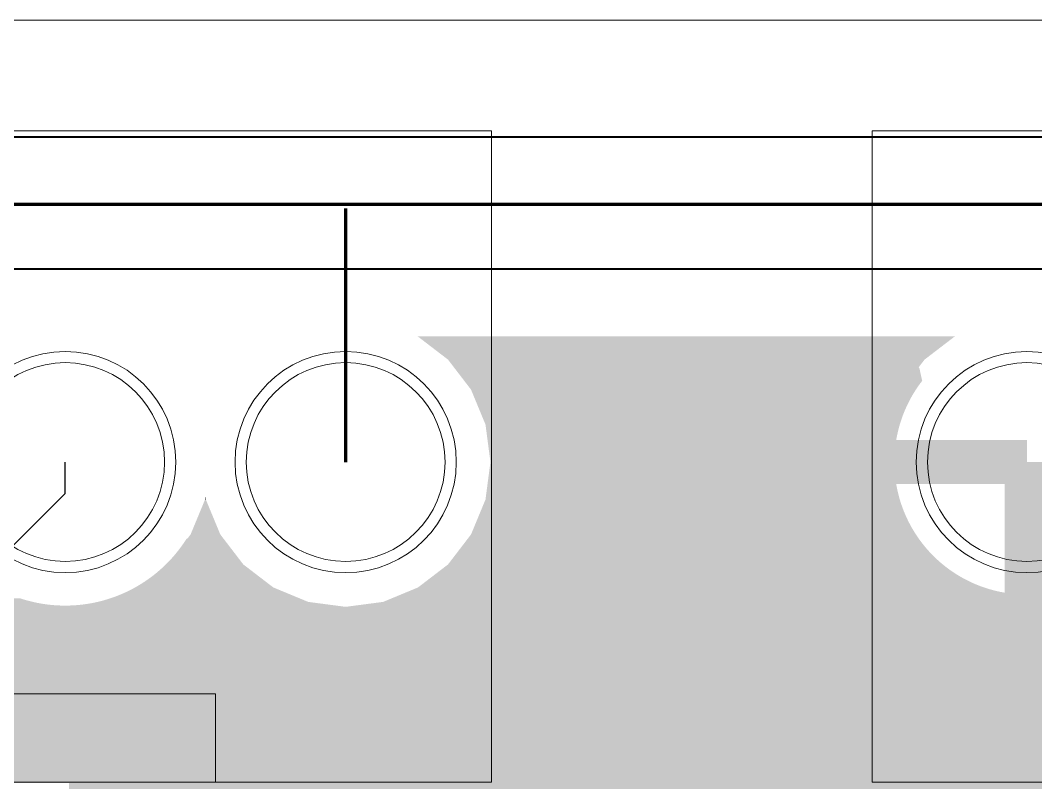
# Model space of a CAD drawing. Header units: millimetres. Extents: x 0 to 594, y 0 to 420.
# Drawn here: x 227.95 to 237.15, y 273.11 to 280.01 of the extents above; entities that cross this region are included whole.
import ezdxf

# ---------------------------------------------------------------- set-up
doc = ezdxf.new("R2010")
doc.units = ezdxf.units.MM
for name, pattern in [('K5LT32768', [0]), ('K5LT32771', [0]), ('K5LT32772', [0]), ('K5LT32773', [0]), ('K5LT32775', [0]), ('K5LT32780', [0]), ('K5LT32784', [0]), ('K5LT32787', [0])]:
    doc.linetypes.add(name, pattern=pattern)

# ---------------------------------------------------------------- blocks, each defined once
blk = doc.blocks.new('U276')
at = {"color": 7, "linetype": 'K5LT32768', "lineweight": 18}
blk.add_circle((237.0716, 276.0149), 0.9, dxfattribs=at)
blk = doc.blocks.new('U278')
at = {"color": 7, "linetype": 'K5LT32768', "lineweight": 18}
blk.add_circle((230.9016, 276.0149), 0.9, dxfattribs=at)
blk = doc.blocks.new('U280')
at = {"color": 7, "linetype": 'K5LT32768', "lineweight": 18}
blk.add_circle((228.3616, 276.0149), 0.9, dxfattribs=at)
blk = doc.blocks.new('U401')
at = {"color": 1, "linetype": 'K5LT32771', "lineweight": 18, "true_color": 0xff0000}
blk.add_circle((237.0716, 276.0149), 1.0016, dxfattribs=at)
blk = doc.blocks.new('U403')
at = {"color": 1, "linetype": 'K5LT32771', "lineweight": 18, "true_color": 0xff0000}
blk.add_circle((230.9016, 276.0149), 1.0016, dxfattribs=at)
blk = doc.blocks.new('U405')
at = {"color": 1, "linetype": 'K5LT32771', "lineweight": 18, "true_color": 0xff0000}
blk.add_circle((228.3616, 276.0149), 1.0016, dxfattribs=at)
blk = doc.blocks.new('U979')
at = {"color": 3, "linetype": 'K5LT32773', "lineweight": 18, "true_color": 0x00ff00}
blk.add_circle((237.0716, 276.0149), 0.9, dxfattribs=at)
blk = doc.blocks.new('U981')
at = {"color": 3, "linetype": 'K5LT32773', "lineweight": 18, "true_color": 0x00ff00}
blk.add_circle((230.9016, 276.0149), 0.9, dxfattribs=at)
blk = doc.blocks.new('U983')
at = {"color": 3, "linetype": 'K5LT32773', "lineweight": 18, "true_color": 0x00ff00}
blk.add_circle((228.3616, 276.0149), 0.9, dxfattribs=at)
blk = doc.blocks.new('U1374')
at = {"color": 1, "linetype": 'K5LT32771', "lineweight": 18, "true_color": 0xff0000}
blk.add_circle((237.0716, 276.0149), 1.0016, dxfattribs=at)
blk = doc.blocks.new('U1376')
at = {"color": 1, "linetype": 'K5LT32771', "lineweight": 18, "true_color": 0xff0000}
blk.add_circle((230.9016, 276.0149), 1.0016, dxfattribs=at)
blk = doc.blocks.new('U1378')
at = {"color": 1, "linetype": 'K5LT32771', "lineweight": 18, "true_color": 0xff0000}
blk.add_circle((228.3616, 276.0149), 1.0016, dxfattribs=at)

msp = doc.modelspace()

# ---------------------------------------------------------------- hatches: boundary and pattern name
at = {"true_color": 0x00ff00}
for points in [[(231.5509, 277.1531), (231.5508, 277.1531), (236.4224, 277.1531)], [(231.5572, 277.1504), (231.5509, 277.1531), (236.4224, 277.1531), (236.416, 277.1504)], [(231.8288, 276.9421), (231.5572, 277.1504), (236.416, 277.1504), (236.1444, 276.9421)], [(231.5572, 277.1504), (231.5572, 277.1504), (236.416, 277.1504), (236.416, 277.1504)], [(232.0372, 276.6705), (231.8288, 276.9421), (236.1444, 276.9421), (235.9361, 276.6705)], [(231.8288, 276.9421), (231.8288, 276.9421), (236.1444, 276.9421), (236.1444, 276.9421)], [(232.1681, 276.3543), (232.0372, 276.6705), (235.9361, 276.6705), (235.8051, 276.3543)], [(232.2128, 276.0149), (232.1681, 276.3543), (235.8051, 276.3543), (235.7604, 276.0149)], [(232.1681, 276.3543), (232.1681, 276.3543), (235.8051, 276.3543), (235.8051, 276.3543)], [(232.1681, 275.6755), (232.2128, 276.0149), (235.7604, 276.0149), (235.8051, 275.6755)], [(232.2128, 276.0149), (232.2128, 276.0149), (235.7604, 276.0149), (235.7604, 276.0149)], [(229.4971, 275.3593), (229.6281, 275.6755), (229.6351, 275.6755), (229.7661, 275.3593)], [(229.6281, 275.6755), (229.6316, 275.7016), (229.6351, 275.6755)], [(229.6281, 275.6755), (229.6281, 275.6755), (229.6351, 275.6755), (229.6351, 275.6755)], [(232.0372, 275.3593), (232.1681, 275.6755), (235.8051, 275.6755), (235.9361, 275.3593)], [(232.1681, 275.6755), (232.1681, 275.6755), (235.8051, 275.6755), (235.8051, 275.6755)], [(229.2888, 275.0877), (229.4971, 275.3593), (229.7661, 275.3593), (229.9744, 275.0877)], [(231.8288, 275.0877), (232.0372, 275.3593), (235.9361, 275.3593), (236.1444, 275.0877)], [(229.0172, 274.8794), (229.2888, 275.0877), (229.9744, 275.0877), (230.246, 274.8794)], [(229.2888, 275.0877), (229.2888, 275.0877), (229.9744, 275.0877), (229.9744, 275.0877)], [(231.5572, 274.8794), (231.8288, 275.0877), (236.1444, 275.0877), (236.416, 274.8794)], [(231.8288, 275.0877), (231.8288, 275.0877), (236.1444, 275.0877), (236.1444, 275.0877)], [(228.701, 274.7484), (229.0172, 274.8794), (230.246, 274.8794), (230.5622, 274.7484)], [(229.0172, 274.8794), (229.0172, 274.8794), (230.246, 274.8794), (230.246, 274.8794)], [(231.241, 274.7484), (231.5572, 274.8794), (236.416, 274.8794), (236.7322, 274.7484)], [(231.5572, 274.8794), (231.5572, 274.8794), (236.416, 274.8794), (236.416, 274.8794)], [(228.3969, 274.7083), (228.701, 274.7484), (230.5622, 274.7484), (230.8667, 274.7083)], [(228.3969, 274.7037), (228.3969, 274.7083), (230.8667, 274.7083), (230.9016, 274.7037)], [(228.3969, 271.9471), (228.3969, 274.7037), (238.8263, 274.7037), (238.8263, 271.9471)], [(228.701, 274.7484), (228.701, 274.7484), (230.5622, 274.7484), (230.5622, 274.7484)], [(230.9016, 274.7037), (231.241, 274.7484), (236.7322, 274.7484), (237.0716, 274.7037)], [(231.241, 274.7484), (231.241, 274.7484), (236.7322, 274.7484), (236.7322, 274.7484)], [(237.0716, 274.7037), (237.411, 274.7484), (238.8263, 274.7484), (238.8263, 274.7037)]]:
    msp.add_hatch(color=3, dxfattribs=at).paths.add_polyline_path(points)
for points in [[(232.3017, 276.8796), (232.3017, 276.9502), (236.0298, 276.9502), (236.0902, 276.8796)], [(232.3017, 276.9502), (232.3017, 276.9502), (236.0298, 276.9502)], [(232.3017, 276.8614), (232.3017, 276.8796), (236.0902, 276.8796), (236.0989, 276.8614)], [(232.3017, 276.7502), (232.3017, 276.8614), (236.0989, 276.8614), (236.1232, 276.7502)], [(232.3017, 276.7495), (232.3017, 276.7502), (236.1232, 276.7502), (236.1226, 276.7495)], [(232.3017, 276.7252), (232.3017, 276.7495), (236.1226, 276.7495), (236.1043, 276.7252)], [(232.3017, 276.7005), (232.3017, 276.7252), (236.1043, 276.7252), (236.0866, 276.7005)], [(232.3017, 276.6753), (232.3017, 276.7005), (236.0866, 276.7005), (236.0696, 276.6753)], [(232.3017, 276.6497), (232.3017, 276.6753), (236.0696, 276.6753), (236.0531, 276.6497)], [(232.3017, 276.6237), (232.3017, 276.6497), (236.0531, 276.6497), (236.0374, 276.6237)], [(232.3017, 276.5973), (232.3017, 276.6237), (236.0374, 276.6237), (236.0223, 276.5973)], [(232.3017, 276.5705), (232.3017, 276.5973), (236.0223, 276.5973), (236.0079, 276.5705)], [(232.3017, 276.5434), (232.3017, 276.5705), (236.0079, 276.5705), (235.9942, 276.5434)], [(232.3017, 276.516), (232.3017, 276.5434), (235.9942, 276.5434), (235.9811, 276.516)], [(232.3017, 276.4882), (232.3017, 276.516), (235.9811, 276.516), (235.9688, 276.4882)], [(232.3017, 276.4601), (232.3017, 276.4882), (235.9688, 276.4882), (235.9571, 276.4601)], [(232.3017, 276.4317), (232.3017, 276.4601), (235.9571, 276.4601), (235.9462, 276.4317)], [(232.3017, 276.4031), (232.3017, 276.4317), (235.9462, 276.4317), (235.936, 276.4031)], [(232.3017, 276.3742), (232.3017, 276.4031), (235.936, 276.4031), (235.9265, 276.3742)], [(232.3017, 276.345), (232.3017, 276.3742), (235.9265, 276.3742), (235.9178, 276.345)], [(232.3017, 276.3157), (232.3017, 276.345), (235.9178, 276.345), (235.9098, 276.3157)], [(232.3017, 276.2862), (232.3017, 276.3157), (235.9098, 276.3157), (235.9026, 276.2862)], [(232.3017, 276.2565), (232.3017, 276.2862), (235.9026, 276.2862), (235.8961, 276.2565)], [(232.3017, 276.2266), (232.3017, 276.2565), (235.8961, 276.2565), (235.8903, 276.2266)], [(232.3017, 276.2149), (232.3017, 276.2266), (235.8903, 276.2266), (235.8884, 276.2149)], [(232.3017, 276.0149), (232.3017, 276.2149), (237.0716, 276.2149), (237.0716, 276.0149)], [(232.3017, 276.2149), (232.3017, 276.2149), (235.8884, 276.2149), (237.0716, 276.2149)], [(232.3013, 275.9826), (232.3017, 276.0149), (237.2716, 276.0149), (237.2716, 275.9826)], [(232.3017, 276.0149), (232.3017, 276.0149), (237.0716, 276.0149), (237.2716, 276.0149)], [(232.2957, 275.8857), (232.2983, 275.918), (237.2716, 275.918), (237.2716, 275.8857)], [(232.2983, 275.918), (232.3002, 275.9502), (237.2716, 275.9502), (237.2716, 275.918)], [(232.3002, 275.9502), (232.3013, 275.9826), (237.2716, 275.9826), (237.2716, 275.9502)], [(232.2855, 275.8032), (232.2873, 275.8149), (235.8884, 275.8149), (235.8903, 275.8032)], [(232.2873, 275.8149), (232.2883, 275.8215), (237.2716, 275.8215), (237.2716, 275.8149)], [(232.2883, 275.8215), (232.2924, 275.8536), (237.2716, 275.8536), (237.2716, 275.8215)], [(232.2924, 275.8536), (232.2957, 275.8857), (237.2716, 275.8857), (237.2716, 275.8536)], [(236.8716, 274.8317), (236.8716, 275.8149), (237.2716, 275.8149), (237.2716, 274.8317)], [(232.2689, 275.7141), (232.2715, 275.7259), (235.9069, 275.7259), (235.9098, 275.7141)], [(232.2715, 275.7259), (232.275, 275.7436), (235.9026, 275.7436), (235.9069, 275.7259)], [(232.275, 275.7436), (232.2778, 275.7576), (235.8996, 275.7576), (235.9026, 275.7436)], [(232.2778, 275.7576), (232.2806, 275.7733), (235.8961, 275.7733), (235.8996, 275.7576)], [(232.2806, 275.7733), (232.2834, 275.7895), (235.893, 275.7895), (235.8961, 275.7733)], [(232.2834, 275.7895), (232.2855, 275.8032), (235.8903, 275.8032), (235.893, 275.7895)], [(232.239, 275.6007), (232.2468, 275.6268), (235.936, 275.6268), (235.9453, 275.6007)], [(232.2468, 275.6268), (232.2482, 275.6317), (235.9344, 275.6317), (235.936, 275.6268)], [(232.2482, 275.6317), (232.2547, 275.6556), (235.9265, 275.6556), (235.9344, 275.6317)], [(232.2547, 275.6556), (232.2567, 275.663), (235.9243, 275.663), (235.9265, 275.6556)], [(232.2567, 275.663), (232.2622, 275.6848), (235.9178, 275.6848), (235.9243, 275.663)], [(232.2622, 275.6848), (232.2645, 275.6943), (235.9152, 275.6943), (235.9178, 275.6848)], [(232.2645, 275.6943), (232.2689, 275.7141), (235.9098, 275.7141), (235.9152, 275.6943)], [(232.209, 275.5139), (232.2185, 275.5394), (235.9698, 275.5394), (235.9811, 275.5139)], [(232.2185, 275.5394), (232.2193, 275.5416), (235.9688, 275.5416), (235.9698, 275.5394)], [(232.2193, 275.5416), (232.229, 275.5697), (235.9571, 275.5697), (235.9688, 275.5416)], [(232.229, 275.5697), (232.2291, 275.57), (235.957, 275.57), (235.9571, 275.5697)], [(232.2291, 275.57), (232.2382, 275.5981), (235.9462, 275.5981), (235.957, 275.57)], [(232.2382, 275.5981), (232.239, 275.6007), (235.9453, 275.6007), (235.9462, 275.5981)], [(232.1747, 275.4325), (232.1824, 275.4494), (236.0132, 275.4494), (236.0223, 275.4325)], [(232.1824, 275.4494), (232.1867, 275.4593), (236.0079, 275.4593), (236.0132, 275.4494)], [(232.1867, 275.4593), (232.1951, 275.4791), (235.9979, 275.4791), (236.0079, 275.4593)], [(232.1951, 275.4791), (232.1981, 275.4864), (235.9942, 275.4864), (235.9979, 275.4791)], [(232.1981, 275.4864), (232.2072, 275.5091), (235.9834, 275.5091), (235.9942, 275.4864)], [(232.2072, 275.5091), (232.209, 275.5139), (235.9811, 275.5139), (235.9834, 275.5091)], [(232.1248, 275.3336), (232.1362, 275.3545), (236.0696, 275.3545), (236.0837, 275.3336)], [(232.1362, 275.3545), (232.1402, 275.362), (236.0648, 275.362), (236.0696, 275.3545)], [(232.1402, 275.362), (232.1495, 275.3801), (236.0531, 275.3801), (236.0648, 275.362)], [(232.1495, 275.3801), (232.1549, 275.3908), (236.0467, 275.3908), (236.0531, 275.3801)], [(232.1549, 275.3908), (232.1623, 275.4061), (236.0374, 275.4061), (236.0467, 275.3908)], [(232.1623, 275.4061), (232.169, 275.4199), (236.0295, 275.4199), (236.0374, 275.4061)], [(232.169, 275.4199), (232.1747, 275.4325), (236.0223, 275.4325), (236.0295, 275.4199)], [(229.4132, 275.2505), (229.4245, 275.2663), (229.7186, 275.2663), (229.7286, 275.2505)], [(229.4245, 275.2663), (229.4325, 275.2779), (229.7112, 275.2779), (229.7186, 275.2663)], [(229.4325, 275.2779), (229.4426, 275.2926), (229.7023, 275.2926), (229.7112, 275.2779)], [(229.4426, 275.2926), (229.451, 275.3055), (229.6945, 275.3055), (229.7023, 275.2926)], [(229.451, 275.3055), (229.4577, 275.3157), (229.6887, 275.3157), (229.6945, 275.3055)], [(229.4577, 275.3157), (229.46, 275.3193), (229.6812, 275.3193), (229.6887, 275.3157)], [(229.46, 275.3193), (229.4604, 275.32), (229.6797, 275.32), (229.6812, 275.3193)], [(229.4604, 275.32), (229.4808, 275.3277), (229.6636, 275.3277), (229.6797, 275.32)], [(229.4808, 275.3277), (229.5086, 275.3382), (229.625, 275.3382), (229.6636, 275.3277)], [(229.5086, 275.3382), (229.5451, 275.3438), (229.6043, 275.3438), (229.625, 275.3382)], [(229.5451, 275.3438), (229.5587, 275.3459), (229.6043, 275.3438)], [(232.0746, 275.2505), (232.0784, 275.2565), (236.1415, 275.2565), (236.1465, 275.2505)], [(232.0784, 275.2565), (232.092, 275.2779), (236.1245, 275.2779), (236.1415, 275.2565)], [(232.092, 275.2779), (232.0935, 275.2803), (236.1226, 275.2803), (236.1245, 275.2779)], [(232.0935, 275.2803), (232.1082, 275.3046), (236.1043, 275.3046), (236.1226, 275.2803)], [(232.1082, 275.3046), (232.1087, 275.3055), (236.1037, 275.3055), (236.1043, 275.3046)], [(232.1087, 275.3055), (232.1224, 275.3293), (236.0866, 275.3293), (236.1037, 275.3055)], [(232.1224, 275.3293), (232.1248, 275.3336), (236.0837, 275.3336), (236.0866, 275.3293)], [(229.3283, 275.1456), (229.3461, 275.1657), (229.7886, 275.1657), (229.8041, 275.1456)], [(229.3461, 275.1657), (229.3507, 275.1712), (229.7843, 275.1712), (229.7886, 275.1657)], [(229.3507, 275.1712), (229.3666, 275.1901), (229.7704, 275.1901), (229.7843, 275.1712)], [(229.3666, 275.1901), (229.3723, 275.1972), (229.7651, 275.1972), (229.7704, 275.1901)], [(229.3723, 275.1972), (229.3865, 275.215), (229.7526, 275.215), (229.7651, 275.1972)], [(229.3865, 275.215), (229.3932, 275.2237), (229.7465, 275.2237), (229.7526, 275.215)], [(229.3932, 275.2237), (229.4059, 275.2404), (229.7354, 275.2404), (229.7465, 275.2237)], [(229.4059, 275.2404), (229.4132, 275.2505), (229.7286, 275.2505), (229.7354, 275.2404)], [(231.9991, 275.1456), (232.0151, 275.1663), (236.223, 275.1663), (236.2443, 275.1456)], [(232.0151, 275.1663), (232.0189, 275.1712), (236.2183, 275.1712), (236.223, 275.1663)], [(232.0189, 275.1712), (232.0314, 275.1881), (236.2018, 275.1881), (236.2183, 275.1712)], [(232.0314, 275.1881), (232.0381, 275.1972), (236.1934, 275.1972), (236.2018, 275.1881)], [(232.0381, 275.1972), (232.0474, 275.2104), (236.1811, 275.2104), (236.1934, 275.1972)], [(232.0474, 275.2104), (232.0567, 275.2237), (236.1694, 275.2237), (236.1811, 275.2104)], [(232.0567, 275.2237), (232.0631, 275.2332), (236.161, 275.2332), (236.1694, 275.2237)], [(232.0631, 275.2332), (232.0746, 275.2505), (236.1465, 275.2505), (236.161, 275.2332)], [(229.2347, 275.0516), (229.2564, 275.0717), (229.8669, 275.0717), (229.8857, 275.0516)], [(229.2564, 275.0717), (229.2581, 275.0733), (229.8655, 275.0733), (229.8669, 275.0717)], [(229.2581, 275.0733), (229.2809, 275.0956), (229.8456, 275.0956), (229.8655, 275.0733)], [(229.2809, 275.0956), (229.2811, 275.0958), (229.8454, 275.0958), (229.8456, 275.0956)], [(229.2811, 275.0958), (229.3032, 275.1184), (229.8263, 275.1184), (229.8454, 275.0958)], [(229.3032, 275.1184), (229.3052, 275.1205), (229.8245, 275.1205), (229.8263, 275.1184)], [(229.3052, 275.1205), (229.3249, 275.1418), (229.8072, 275.1418), (229.8245, 275.1205)], [(229.3249, 275.1418), (229.3283, 275.1456), (229.8041, 275.1456), (229.8072, 275.1418)], [(231.9309, 275.0659), (231.9363, 275.0717), (236.3297, 275.0717), (236.337, 275.0659)], [(231.9363, 275.0717), (231.948, 275.0848), (236.3132, 275.0848), (236.3297, 275.0717)], [(231.948, 275.0848), (231.9578, 275.0958), (236.3001, 275.0958), (236.3132, 275.0848)], [(231.9578, 275.0958), (231.965, 275.1043), (236.2899, 275.1043), (236.3001, 275.0958)], [(231.965, 275.1043), (231.9787, 275.1205), (236.2715, 275.1205), (236.2899, 275.1043)], [(231.9787, 275.1205), (231.9819, 275.1244), (236.2671, 275.1244), (236.2715, 275.1205)], [(231.9819, 275.1244), (231.9987, 275.1451), (236.2448, 275.1451), (236.2671, 275.1244)], [(231.9987, 275.1451), (231.9991, 275.1456), (236.2443, 275.1456), (236.2448, 275.1451)], [(229.1361, 274.9706), (229.1487, 274.9802), (229.9584, 274.9802), (229.9692, 274.9706)], [(229.1487, 274.9802), (229.1615, 274.99), (229.9479, 274.99), (229.9584, 274.9802)], [(229.1615, 274.99), (229.1769, 275.0023), (229.9347, 275.0023), (229.9479, 274.99)], [(229.1769, 275.0023), (229.1864, 275.0099), (229.927, 275.0099), (229.9347, 275.0023)], [(229.1864, 275.0099), (229.2042, 275.0249), (229.9116, 275.0249), (229.927, 275.0099)], [(229.2042, 275.0249), (229.2108, 275.0305), (229.9061, 275.0305), (229.9116, 275.0249)], [(229.2108, 275.0305), (229.2306, 275.048), (229.889, 275.048), (229.9061, 275.0305)], [(229.2306, 275.048), (229.2347, 275.0516), (229.8857, 275.0516), (229.889, 275.048)], [(231.8285, 274.9656), (231.8448, 274.9802), (236.4637, 274.9802), (236.4892, 274.9656)], [(231.8448, 274.9802), (231.8454, 274.9807), (236.4628, 274.9807), (236.4637, 274.9802)], [(231.8454, 274.9807), (231.8622, 274.9964), (236.4368, 274.9964), (236.4628, 274.9807)], [(231.8622, 274.9964), (231.8685, 275.0023), (236.4277, 275.0023), (236.4368, 274.9964)], [(231.8685, 275.0023), (231.8794, 275.0129), (236.4112, 275.0129), (236.4277, 275.0023)], [(231.8794, 275.0129), (231.8916, 275.0249), (236.3934, 275.0249), (236.4112, 275.0129)], [(231.8916, 275.0249), (231.8965, 275.0299), (236.386, 275.0299), (236.3934, 275.0249)], [(231.8965, 275.0299), (231.9138, 275.0476), (236.3613, 275.0476), (236.386, 275.0299)], [(231.9138, 275.0476), (231.9142, 275.048), (236.3608, 275.048), (236.3613, 275.0476)], [(231.9142, 275.048), (231.9309, 275.0659), (236.337, 275.0659), (236.3608, 275.048)], [(229.0024, 274.8837), (229.0262, 274.8976), (230.0579, 274.8976), (230.0767, 274.8837)], [(229.0262, 274.8976), (229.03, 274.8998), (230.0551, 274.8998), (230.0579, 274.8976)], [(229.03, 274.8998), (229.0572, 274.9165), (230.0335, 274.9165), (230.0551, 274.8998)], [(229.0572, 274.9165), (229.0586, 274.9174), (230.0323, 274.9174), (230.0335, 274.9165)], [(229.0586, 274.9174), (229.0839, 274.9339), (230.012, 274.9339), (230.0323, 274.9174)], [(229.0839, 274.9339), (229.0896, 274.9378), (230.0072, 274.9378), (230.012, 274.9339)], [(229.0896, 274.9378), (229.1102, 274.952), (229.9904, 274.952), (230.0072, 274.9378)], [(229.1102, 274.952), (229.1195, 274.9587), (229.9825, 274.9587), (229.9904, 274.952)], [(229.1195, 274.9587), (229.1361, 274.9706), (229.9692, 274.9706), (229.9825, 274.9587)], [(231.7205, 274.8793), (231.7344, 274.8895), (236.6548, 274.8895), (236.6835, 274.8793)], [(231.7344, 274.8895), (231.7453, 274.8976), (236.6337, 274.8976), (236.6548, 274.8895)], [(231.7453, 274.8976), (231.7489, 274.9004), (236.6264, 274.9004), (236.6337, 274.8976)], [(231.7489, 274.9004), (231.7641, 274.9121), (236.5983, 274.9121), (236.6264, 274.9004)], [(231.7641, 274.9121), (231.7709, 274.9174), (236.5864, 274.9174), (236.5983, 274.9121)], [(231.7709, 274.9174), (231.7795, 274.9244), (236.5706, 274.9244), (236.5864, 274.9174)], [(231.7795, 274.9244), (231.7957, 274.9375), (236.5431, 274.9375), (236.5706, 274.9244)], [(231.7957, 274.9375), (231.796, 274.9378), (236.5425, 274.9378), (236.5431, 274.9375)], [(231.796, 274.9378), (231.8119, 274.9512), (236.516, 274.9512), (236.5425, 274.9378)], [(231.8119, 274.9512), (231.8207, 274.9587), (236.5021, 274.9587), (236.516, 274.9512)], [(231.8207, 274.9587), (231.8285, 274.9656), (236.4892, 274.9656), (236.5021, 274.9587)], [(228.8023, 274.7918), (228.8295, 274.8019), (230.2026, 274.8019), (230.2203, 274.7918)], [(228.8295, 274.8019), (228.8442, 274.8078), (230.1922, 274.8078), (230.2026, 274.8019)], [(228.8442, 274.8078), (228.8591, 274.8138), (230.1823, 274.8138), (230.1922, 274.8078)], [(228.8591, 274.8138), (228.8843, 274.8245), (230.1645, 274.8245), (230.1823, 274.8138)], [(228.8843, 274.8245), (228.8885, 274.8263), (230.1617, 274.8263), (230.1645, 274.8245)], [(228.8885, 274.8263), (228.9175, 274.8396), (230.1409, 274.8396), (230.1617, 274.8263)], [(228.9175, 274.8396), (228.9222, 274.8419), (230.1373, 274.8419), (230.1409, 274.8396)], [(228.9222, 274.8419), (228.9461, 274.8536), (230.1197, 274.8536), (230.1373, 274.8419)], [(228.9461, 274.8536), (228.9581, 274.8598), (230.1104, 274.8598), (230.1197, 274.8536)], [(228.9581, 274.8598), (228.9745, 274.8683), (230.0983, 274.8683), (230.1104, 274.8598)], [(228.9745, 274.8683), (228.9928, 274.8784), (230.0839, 274.8784), (230.0983, 274.8683)], [(228.9928, 274.8784), (229.0024, 274.8837), (230.0767, 274.8837), (230.0839, 274.8784)], [(231.5829, 274.7918), (231.6007, 274.8019), (239.1437, 274.8019), (239.1709, 274.7918)], [(231.6007, 274.8019), (231.611, 274.8078), (239.129, 274.8078), (239.1437, 274.8019)], [(231.611, 274.8078), (231.621, 274.8138), (239.1141, 274.8138), (239.129, 274.8078)], [(231.621, 274.8138), (231.6387, 274.8245), (239.089, 274.8245), (239.1141, 274.8138)], [(231.6387, 274.8245), (231.6415, 274.8263), (239.0847, 274.8263), (239.089, 274.8245)], [(231.6415, 274.8263), (231.65, 274.8317), (239.0729, 274.8317), (239.0847, 274.8263)], [(231.65, 274.8317), (231.653, 274.8336), (236.8599, 274.8336), (236.8716, 274.8317)], [(231.653, 274.8336), (231.6621, 274.8394), (236.83, 274.8394), (236.8599, 274.8336)], [(231.6621, 274.8394), (231.666, 274.8419), (236.8186, 274.8419), (236.83, 274.8394)], [(231.666, 274.8419), (231.672, 274.8459), (236.8003, 274.8459), (236.8186, 274.8419)], [(231.672, 274.8459), (231.6828, 274.8531), (236.7708, 274.8531), (236.8003, 274.8459)], [(231.6828, 274.8531), (231.6928, 274.8598), (236.7463, 274.8598), (236.7708, 274.8531)], [(231.6928, 274.8598), (231.6947, 274.8611), (236.7415, 274.8611), (236.7463, 274.8598)], [(231.6947, 274.8611), (231.7071, 274.8698), (236.7123, 274.8698), (236.7415, 274.8611)], [(231.7071, 274.8698), (231.7193, 274.8784), (236.6863, 274.8784), (236.7123, 274.8698)], [(231.7193, 274.8784), (231.7205, 274.8793), (236.6835, 274.8793), (236.6863, 274.8784)], [(220.1271, 274.698), (220.1574, 274.7093), (230.3958, 274.7093), (230.4261, 274.698)], [(220.1574, 274.7093), (220.1711, 274.7148), (230.3822, 274.7148), (230.3958, 274.7093)], [(220.1711, 274.7148), (220.172, 274.7152), (228.3297, 274.7152), (228.3616, 274.7148)], [(220.172, 274.7152), (220.175, 274.7164), (228.2978, 274.7164), (228.3297, 274.7152)], [(220.175, 274.7164), (220.1797, 274.7183), (228.266, 274.7183), (228.2978, 274.7164)], [(220.1797, 274.7183), (220.1867, 274.7211), (228.2342, 274.7211), (228.266, 274.7183)], [(220.1867, 274.7211), (220.1874, 274.7214), (228.2315, 274.7214), (228.2342, 274.7211)], [(220.1874, 274.7214), (220.1949, 274.7246), (228.2025, 274.7246), (228.2315, 274.7214)], [(220.1949, 274.7246), (220.205, 274.7289), (228.1708, 274.7289), (228.2025, 274.7246)], [(220.205, 274.7289), (220.2169, 274.734), (228.1393, 274.734), (228.1708, 274.7289)], [(220.2169, 274.734), (220.2171, 274.7341), (228.1388, 274.7341), (228.1393, 274.734)], [(220.2171, 274.7341), (220.2297, 274.7398), (228.108, 274.7398), (228.1388, 274.7341)], [(220.2297, 274.7398), (220.2442, 274.7464), (228.0767, 274.7464), (228.108, 274.7398)], [(220.2442, 274.7464), (220.2466, 274.7475), (228.0721, 274.7475), (228.0767, 274.7464)], [(220.2466, 274.7475), (220.2596, 274.7538), (228.0457, 274.7538), (228.0721, 274.7475)], [(220.2596, 274.7538), (220.2757, 274.7616), (228.016, 274.7616), (228.0457, 274.7538)], [(220.2757, 274.7616), (220.2763, 274.7619), (228.0148, 274.7619), (228.016, 274.7616)], [(220.2763, 274.7619), (220.2937, 274.7708), (227.9842, 274.7708), (228.0148, 274.7619)], [(220.2937, 274.7708), (220.3045, 274.7763), (227.9668, 274.7763), (227.9842, 274.7708)], [(220.3045, 274.7763), (220.312, 274.7804), (227.9538, 274.7804), (227.9668, 274.7763)], [(228.3616, 274.7148), (228.3935, 274.7152), (230.3812, 274.7152), (230.3822, 274.7148)], [(228.3935, 274.7152), (228.4254, 274.7164), (230.3782, 274.7164), (230.3812, 274.7152)], [(228.4254, 274.7164), (228.4572, 274.7183), (230.3735, 274.7183), (230.3782, 274.7164)], [(228.4572, 274.7183), (228.489, 274.7211), (230.3666, 274.7211), (230.3735, 274.7183)], [(228.489, 274.7211), (228.4917, 274.7214), (230.3658, 274.7214), (230.3666, 274.7211)], [(228.4917, 274.7214), (228.5207, 274.7246), (230.3583, 274.7246), (230.3658, 274.7214)], [(228.5207, 274.7246), (228.5524, 274.7289), (230.3483, 274.7289), (230.3583, 274.7246)], [(228.5524, 274.7289), (228.5839, 274.734), (230.3364, 274.734), (230.3483, 274.7289)], [(228.5839, 274.734), (228.5845, 274.7341), (230.3361, 274.7341), (230.3364, 274.734)], [(228.5845, 274.7341), (228.6152, 274.7398), (230.3236, 274.7398), (230.3361, 274.7341)], [(228.6152, 274.7398), (228.6465, 274.7464), (230.309, 274.7464), (230.3236, 274.7398)], [(228.6465, 274.7464), (228.6511, 274.7475), (230.3066, 274.7475), (230.309, 274.7464)], [(228.6511, 274.7475), (228.6775, 274.7538), (230.2936, 274.7538), (230.3066, 274.7475)], [(228.6775, 274.7538), (228.7073, 274.7616), (230.2775, 274.7616), (230.2936, 274.7538)], [(228.7073, 274.7616), (228.7084, 274.7619), (230.2769, 274.7619), (230.2775, 274.7616)], [(228.7084, 274.7619), (228.739, 274.7708), (230.2595, 274.7708), (230.2769, 274.7619)], [(228.739, 274.7708), (228.7564, 274.7763), (230.2487, 274.7763), (230.2595, 274.7708)], [(228.7564, 274.7763), (228.7694, 274.7804), (230.2412, 274.7804), (230.2487, 274.7763)], [(228.7694, 274.7804), (228.7996, 274.7908), (230.2222, 274.7908), (230.2412, 274.7804)], [(228.7996, 274.7908), (228.8023, 274.7918), (230.2203, 274.7918), (230.2222, 274.7908)], [(231.3771, 274.698), (231.4074, 274.7093), (241.6458, 274.7093), (241.6761, 274.698)], [(231.4074, 274.7093), (231.4211, 274.7148), (241.6322, 274.7148), (241.6458, 274.7093)], [(231.4211, 274.7148), (231.422, 274.7152), (239.5797, 274.7152), (239.6116, 274.7148)], [(231.422, 274.7152), (231.425, 274.7164), (239.5478, 274.7164), (239.5797, 274.7152)], [(231.425, 274.7164), (231.4297, 274.7183), (239.516, 274.7183), (239.5478, 274.7164)], [(231.4297, 274.7183), (231.4367, 274.7211), (239.4842, 274.7211), (239.516, 274.7183)], [(231.4367, 274.7211), (231.4374, 274.7214), (239.4815, 274.7214), (239.4842, 274.7211)], [(231.4374, 274.7214), (231.4449, 274.7246), (239.4525, 274.7246), (239.4815, 274.7214)], [(231.4449, 274.7246), (231.455, 274.7289), (239.4208, 274.7289), (239.4525, 274.7246)], [(231.455, 274.7289), (231.4669, 274.734), (239.3893, 274.734), (239.4208, 274.7289)], [(231.4669, 274.734), (231.4671, 274.7341), (239.3888, 274.7341), (239.3893, 274.734)], [(231.4671, 274.7341), (231.4797, 274.7398), (239.358, 274.7398), (239.3888, 274.7341)], [(231.4797, 274.7398), (231.4942, 274.7464), (239.3267, 274.7464), (239.358, 274.7398)], [(231.4942, 274.7464), (231.4966, 274.7475), (239.3221, 274.7475), (239.3267, 274.7464)], [(231.4966, 274.7475), (231.5096, 274.7538), (239.2957, 274.7538), (239.3221, 274.7475)], [(231.5096, 274.7538), (231.5257, 274.7616), (239.266, 274.7616), (239.2957, 274.7538)], [(231.5257, 274.7616), (231.5263, 274.7619), (239.2648, 274.7619), (239.266, 274.7616)], [(231.5263, 274.7619), (231.5437, 274.7708), (239.2342, 274.7708), (239.2648, 274.7619)], [(231.5437, 274.7708), (231.5545, 274.7763), (239.2168, 274.7763), (239.2342, 274.7708)], [(231.5545, 274.7763), (231.562, 274.7804), (239.2038, 274.7804), (239.2168, 274.7763)], [(231.562, 274.7804), (231.5811, 274.7908), (239.1736, 274.7908), (239.2038, 274.7804)], [(231.5811, 274.7908), (231.5829, 274.7918), (239.1709, 274.7918), (239.1736, 274.7908)], [(198.1978, 274.5625), (198.202, 274.6148), (285.5317, 274.6148), (285.584, 274.5625)], [(219.6516, 274.6148), (219.6839, 274.6152), (230.8693, 274.6152), (230.9016, 274.6148)], [(219.6839, 274.6152), (219.7163, 274.6163), (230.8369, 274.6163), (230.8693, 274.6152)], [(219.7163, 274.6163), (219.7485, 274.6182), (230.8047, 274.6182), (230.8369, 274.6163)], [(219.7485, 274.6182), (219.7808, 274.6208), (230.7724, 274.6208), (230.8047, 274.6182)], [(219.7808, 274.6208), (219.813, 274.6241), (230.7402, 274.6241), (230.7724, 274.6208)], [(219.813, 274.6241), (219.845, 274.6282), (230.7082, 274.6282), (230.7402, 274.6241)], [(219.845, 274.6282), (219.877, 274.6331), (230.6762, 274.6331), (230.7082, 274.6282)], [(219.877, 274.6331), (219.9089, 274.6387), (230.6443, 274.6387), (230.6762, 274.6331)], [(219.9089, 274.6387), (219.9406, 274.645), (230.6126, 274.645), (230.6443, 274.6387)], [(219.9406, 274.645), (219.9722, 274.652), (230.5811, 274.652), (230.6126, 274.645)], [(219.9722, 274.652), (220.0036, 274.6598), (230.5496, 274.6598), (230.5811, 274.652)], [(220.0036, 274.6598), (220.0348, 274.6682), (230.5184, 274.6682), (230.5496, 274.6598)], [(220.0348, 274.6682), (220.0658, 274.6775), (230.4874, 274.6775), (230.5184, 274.6682)], [(220.0658, 274.6775), (220.0965, 274.6874), (230.4567, 274.6874), (230.4874, 274.6775)], [(220.0965, 274.6874), (220.1271, 274.698), (230.4261, 274.698), (230.4567, 274.6874)], [(230.9016, 274.6148), (230.9339, 274.6152), (242.1193, 274.6152), (242.1516, 274.6148)], [(230.9339, 274.6152), (230.9663, 274.6163), (242.0869, 274.6163), (242.1193, 274.6152)], [(230.9663, 274.6163), (230.9985, 274.6182), (242.0547, 274.6182), (242.0869, 274.6163)], [(230.9985, 274.6182), (231.0308, 274.6208), (242.0224, 274.6208), (242.0547, 274.6182)], [(231.0308, 274.6208), (231.063, 274.6241), (241.9902, 274.6241), (242.0224, 274.6208)], [(231.063, 274.6241), (231.095, 274.6282), (241.9582, 274.6282), (241.9902, 274.6241)], [(231.095, 274.6282), (231.127, 274.6331), (241.9262, 274.6331), (241.9582, 274.6282)], [(231.127, 274.6331), (231.1589, 274.6387), (241.8943, 274.6387), (241.9262, 274.6331)], [(231.1589, 274.6387), (231.1906, 274.645), (241.8626, 274.645), (241.8943, 274.6387)], [(231.1906, 274.645), (231.2222, 274.652), (241.8311, 274.652), (241.8626, 274.645)], [(231.2222, 274.652), (231.2536, 274.6598), (241.7996, 274.6598), (241.8311, 274.652)], [(231.2536, 274.6598), (231.2848, 274.6682), (241.7684, 274.6682), (241.7996, 274.6598)], [(231.2848, 274.6682), (231.3158, 274.6775), (241.7374, 274.6775), (241.7684, 274.6682)], [(231.3158, 274.6775), (231.3465, 274.6874), (241.7067, 274.6874), (241.7374, 274.6775)], [(231.3465, 274.6874), (231.3771, 274.698), (241.6761, 274.698), (241.7067, 274.6874)], [(198.192, 274.498), (198.1978, 274.5625), (285.584, 274.5625), (285.6485, 274.498)], [(198.1815, 274.3999), (198.1854, 274.4337), (285.7128, 274.4337), (285.7466, 274.3999)], [(198.1854, 274.4337), (198.192, 274.498), (285.6485, 274.498), (285.7128, 274.4337)], [(198.1698, 274.3052), (198.1779, 274.3694), (285.7771, 274.3694), (285.8413, 274.3052)], [(198.1779, 274.3694), (198.1815, 274.3999), (285.7466, 274.3999), (285.7771, 274.3694)], [(198.1608, 274.2411), (198.1698, 274.3052), (285.8413, 274.3052), (285.9054, 274.2411)], [(198.1408, 274.115), (198.1511, 274.1771), (285.9694, 274.1771), (286.0315, 274.115)], [(198.1511, 274.1771), (198.1608, 274.2411), (285.9054, 274.2411), (285.9694, 274.1771)], [(206.883, 274.1146), (206.8616, 274.115), (286.0315, 274.115), (286.0319, 274.1146)], [(206.9044, 274.1135), (206.883, 274.1146), (286.0319, 274.1146), (286.033, 274.1135)], [(206.9257, 274.1116), (206.9044, 274.1135), (286.033, 274.1135), (286.0349, 274.1116)], [(206.947, 274.1089), (206.9257, 274.1116), (286.0349, 274.1116), (286.0376, 274.1089)], [(206.9682, 274.1055), (206.947, 274.1089), (286.0376, 274.1089), (286.041, 274.1055)], [(206.9892, 274.1013), (206.9682, 274.1055), (286.041, 274.1055), (286.0452, 274.1013)], [(207.01, 274.0964), (206.9892, 274.1013), (286.0452, 274.1013), (286.0501, 274.0964)], [(207.0307, 274.0907), (207.01, 274.0964), (286.0501, 274.0964), (286.0558, 274.0907)], [(207.0511, 274.0843), (207.0307, 274.0907), (286.0558, 274.0907), (286.0622, 274.0843)], [(207.0713, 274.0772), (207.0511, 274.0843), (286.0622, 274.0843), (286.0693, 274.0772)], [(207.0912, 274.0693), (207.0713, 274.0772), (286.0693, 274.0772), (286.0772, 274.0693)], [(207.1109, 274.0608), (207.0912, 274.0693), (286.0772, 274.0693), (286.0857, 274.0608)], [(207.1302, 274.0515), (207.1109, 274.0608), (286.0857, 274.0608), (286.095, 274.0515)], [(207.1492, 274.0416), (207.1302, 274.0515), (286.095, 274.0515), (286.1049, 274.0416)], [(207.1678, 274.031), (207.1492, 274.0416), (286.1049, 274.0416), (286.1155, 274.031)], [(207.186, 274.0197), (207.1678, 274.031), (286.1155, 274.031), (286.1268, 274.0197)], [(207.2039, 274.0078), (207.186, 274.0197), (286.1268, 274.0197), (286.1387, 274.0078)], [(207.2212, 273.9953), (207.2039, 274.0078), (286.1387, 274.0078), (286.1512, 273.9953)], [(207.2381, 273.9822), (207.2212, 273.9953), (286.1512, 273.9953), (286.1643, 273.9822)], [(207.2546, 273.9684), (207.2381, 273.9822), (286.1643, 273.9822), (286.1781, 273.9684)], [(207.2705, 273.9541), (207.2546, 273.9684), (286.1781, 273.9684), (286.1924, 273.9541)], [(207.2859, 273.9392), (207.2705, 273.9541), (286.1924, 273.9541), (286.2073, 273.9392)], [(207.3008, 273.9238), (207.2859, 273.9392), (286.2073, 273.9392), (286.2227, 273.9238)], [(207.3151, 273.9079), (207.3008, 273.9238), (286.2227, 273.9238), (286.2386, 273.9079)], [(207.3289, 273.8914), (207.3151, 273.9079), (286.2386, 273.9079), (286.2551, 273.8914)], [(207.342, 273.8745), (207.3289, 273.8914), (286.2551, 273.8914), (286.272, 273.8745)], [(207.3545, 273.8572), (207.342, 273.8745), (286.272, 273.8745), (286.2893, 273.8572)], [(207.3664, 273.8393), (207.3545, 273.8572), (286.2893, 273.8572), (286.3072, 273.8393)], [(207.3777, 273.8211), (207.3664, 273.8393), (286.3072, 273.8393), (286.3254, 273.8211)], [(207.3883, 273.8025), (207.3777, 273.8211), (286.3254, 273.8211), (286.344, 273.8025)], [(207.3982, 273.7835), (207.3883, 273.8025), (286.344, 273.8025), (286.363, 273.7835)], [(207.4071, 273.765), (207.3982, 273.7835), (286.363, 273.7835), (286.3815, 273.765)], [(212.8852, 273.7646), (212.8616, 273.765), (286.3815, 273.765), (286.3819, 273.7646)], [(212.9087, 273.7635), (212.8852, 273.7646), (286.3819, 273.7646), (286.383, 273.7635)], [(212.9322, 273.7617), (212.9087, 273.7635), (286.383, 273.7635), (286.3848, 273.7617)], [(212.9556, 273.7591), (212.9322, 273.7617), (286.3848, 273.7617), (286.3874, 273.7591)], [(212.9789, 273.7557), (212.9556, 273.7591), (286.3874, 273.7591), (286.3908, 273.7557)], [(213.0021, 273.7517), (212.9789, 273.7557), (286.3908, 273.7557), (286.3948, 273.7517)], [(213.0252, 273.7469), (213.0021, 273.7517), (286.3948, 273.7517), (286.3996, 273.7469)], [(213.0481, 273.7414), (213.0252, 273.7469), (286.3996, 273.7469), (286.4051, 273.7414)], [(213.0709, 273.7352), (213.0481, 273.7414), (286.4051, 273.7414), (286.4113, 273.7352)], [(213.0934, 273.7283), (213.0709, 273.7352), (286.4113, 273.7352), (286.4182, 273.7283)], [(213.1157, 273.7206), (213.0934, 273.7283), (286.4182, 273.7283), (286.4259, 273.7206)], [(213.1377, 273.7123), (213.1157, 273.7206), (286.4259, 273.7206), (286.4342, 273.7123)], [(213.1595, 273.7033), (213.1377, 273.7123), (286.4342, 273.7123), (286.4432, 273.7033)], [(213.181, 273.6936), (213.1595, 273.7033), (286.4432, 273.7033), (286.4529, 273.6936)], [(213.2021, 273.6832), (213.181, 273.6936), (286.4529, 273.6936), (286.4633, 273.6832)], [(213.223, 273.6722), (213.2021, 273.6832), (286.4633, 273.6832), (286.4743, 273.6722)], [(213.2434, 273.6605), (213.223, 273.6722), (286.4743, 273.6722), (286.486, 273.6605)], [(213.2635, 273.6482), (213.2434, 273.6605), (286.486, 273.6605), (286.4983, 273.6482)], [(213.2832, 273.6353), (213.2635, 273.6482), (286.4983, 273.6482), (286.5112, 273.6353)], [(213.3025, 273.6217), (213.2832, 273.6353), (286.5112, 273.6353), (286.5248, 273.6217)], [(213.3213, 273.6076), (213.3025, 273.6217), (286.5248, 273.6217), (286.5389, 273.6076)], [(213.3397, 273.5928), (213.3213, 273.6076), (286.5389, 273.6076), (286.5537, 273.5928)], [(213.3576, 273.5775), (213.3397, 273.5928), (286.5537, 273.5928), (286.569, 273.5775)], [(213.3751, 273.5617), (213.3576, 273.5775), (286.569, 273.5775), (286.5848, 273.5617)], [(213.392, 273.5453), (213.3751, 273.5617), (286.5848, 273.5617), (286.6012, 273.5453)], [(213.4084, 273.5284), (213.392, 273.5453), (286.6012, 273.5453), (286.6181, 273.5284)], [(213.4243, 273.5109), (213.4084, 273.5284), (286.6181, 273.5284), (286.6356, 273.5109)], [(213.4396, 273.493), (213.4243, 273.5109), (286.6356, 273.5109), (286.6535, 273.493)], [(213.4543, 273.4746), (213.4396, 273.493), (286.6535, 273.493), (286.6719, 273.4746)], [(213.4684, 273.4558), (213.4543, 273.4746), (286.6719, 273.4746), (286.6907, 273.4558)], [(213.482, 273.4365), (213.4684, 273.4558), (286.6907, 273.4558), (286.71, 273.4365)], [(213.4949, 273.4168), (213.482, 273.4365), (286.71, 273.4365), (286.7297, 273.4168)], [(213.5072, 273.3967), (213.4949, 273.4168), (286.7297, 273.4168), (286.7498, 273.3967)], [(213.5189, 273.3763), (213.5072, 273.3967), (286.7498, 273.3967), (286.7702, 273.3763)], [(213.5299, 273.3554), (213.5189, 273.3763), (286.7702, 273.3763), (286.7911, 273.3554)], [(213.5403, 273.3343), (213.5299, 273.3554), (286.7911, 273.3554), (286.8122, 273.3343)], [(213.55, 273.3128), (213.5403, 273.3343), (286.8122, 273.3343), (286.8337, 273.3128)], [(213.559, 273.291), (213.55, 273.3128), (286.8337, 273.3128), (286.8555, 273.291)], [(213.5673, 273.269), (213.559, 273.291), (286.8555, 273.291), (286.8775, 273.269)], [(213.5687, 273.265), (213.5673, 273.269), (286.8775, 273.269), (286.8815, 273.265)], [(222.3852, 273.2646), (222.3616, 273.265), (286.8815, 273.265), (286.8819, 273.2646)], [(222.4087, 273.2635), (222.3852, 273.2646), (286.8819, 273.2646), (286.883, 273.2635)], [(222.4322, 273.2617), (222.4087, 273.2635), (286.883, 273.2635), (286.8848, 273.2617)], [(222.4556, 273.2591), (222.4322, 273.2617), (286.8848, 273.2617), (286.8874, 273.2591)], [(222.4789, 273.2557), (222.4556, 273.2591), (286.8874, 273.2591), (286.8908, 273.2557)], [(222.5021, 273.2517), (222.4789, 273.2557), (286.8908, 273.2557), (286.8948, 273.2517)], [(222.5252, 273.2469), (222.5021, 273.2517), (286.8948, 273.2517), (286.8996, 273.2469)], [(222.5481, 273.2414), (222.5252, 273.2469), (286.8996, 273.2469), (286.9051, 273.2414)], [(222.5709, 273.2352), (222.5481, 273.2414), (286.9051, 273.2414), (286.9113, 273.2352)], [(222.5934, 273.2283), (222.5709, 273.2352), (286.9113, 273.2352), (286.9182, 273.2283)], [(222.6157, 273.2206), (222.5934, 273.2283), (286.9182, 273.2283), (286.9259, 273.2206)], [(222.6377, 273.2123), (222.6157, 273.2206), (286.9259, 273.2206), (286.9342, 273.2123)], [(222.6595, 273.2033), (222.6377, 273.2123), (286.9342, 273.2123), (286.9432, 273.2033)], [(222.681, 273.1936), (222.6595, 273.2033), (286.9432, 273.2033), (286.9529, 273.1936)], [(222.7021, 273.1832), (222.681, 273.1936), (286.9529, 273.1936), (286.9633, 273.1832)], [(222.723, 273.1722), (222.7021, 273.1832), (286.9633, 273.1832), (286.9743, 273.1722)], [(222.7434, 273.1605), (222.723, 273.1722), (286.9743, 273.1722), (286.986, 273.1605)], [(222.7635, 273.1482), (222.7434, 273.1605), (286.986, 273.1605), (286.9983, 273.1482)], [(222.7832, 273.1353), (222.7635, 273.1482), (286.9983, 273.1482), (287.0112, 273.1353)], [(222.8025, 273.1217), (222.7832, 273.1353), (287.0112, 273.1353), (287.0248, 273.1217)], [(222.8213, 273.1076), (222.8025, 273.1217), (287.0248, 273.1217), (287.0389, 273.1076)]]:
    msp.add_hatch(color=7).paths.add_polyline_path(points)

# ---------------------------------------------------------------- linework, layer by layer
at = {"color": 4, "linetype": 'K5LT32772', "lineweight": 18, "true_color": 0x00ffff}
msp.add_lwpolyline([(82.8616, 280.0149), (484.8616, 280.0149)], dxfattribs=at)
at = {"color": 3, "linetype": 'K5LT32787', "lineweight": 40, "true_color": 0x00ff00}
for points in [[(214.3066, 278.9599), (409.3354, 278.9599)], [(222.3616, 276.5149), (223.6116, 277.7649), (290.1116, 277.7649), (290.8616, 277.0149)]]:
    msp.add_lwpolyline(points, dxfattribs=at)
at = {"color": 5, "linetype": 'K5LT32775', "lineweight": 18, "true_color": 0x0000ff}
for points in [[(224.4216, 279.0149), (232.2216, 279.0149)], [(232.2216, 273.1149), (232.2216, 279.0149)], [(235.6716, 273.1149), (235.6716, 279.0149)], [(235.6716, 273.1149), (243.4716, 273.1149), (243.4716, 279.0149)], [(235.6716, 279.0149), (243.4716, 279.0149)], [(226.8216, 273.1149), (226.8216, 273.9149), (229.7216, 273.9149)], [(229.7216, 273.1149), (229.7216, 273.9149)], [(224.4216, 273.1149), (232.2216, 273.1149)]]:
    msp.add_lwpolyline(points, dxfattribs=at)
at = {"color": 7, "linetype": 'K5LT32780', "lineweight": 200}
for points in [[(220.8232, 278.3503), (230.9016, 278.3503)], [(220.8232, 278.3503), (283.7762, 278.3503)], [(230.9016, 276.0149), (230.9016, 278.3103)]]:
    msp.add_lwpolyline(points, dxfattribs=at)
at = {"color": 3, "linetype": 'K5LT32784', "lineweight": 25, "true_color": 0x00ff00}
for points in [[(228.3616, 275.7315), (228.3616, 276.0149)], [(227.8616, 275.2315), (228.3616, 275.7315)]]:
    msp.add_lwpolyline(points, dxfattribs=at)

# ---------------------------------------------------------------- block references
for name in ['U405', 'U1378', 'U403', 'U1376', 'U401', 'U1374', 'U280', 'U983', 'U278', 'U981', 'U276', 'U979']:
    msp.add_blockref(name, (0, 0))

doc.saveas('drawing.dxf')
